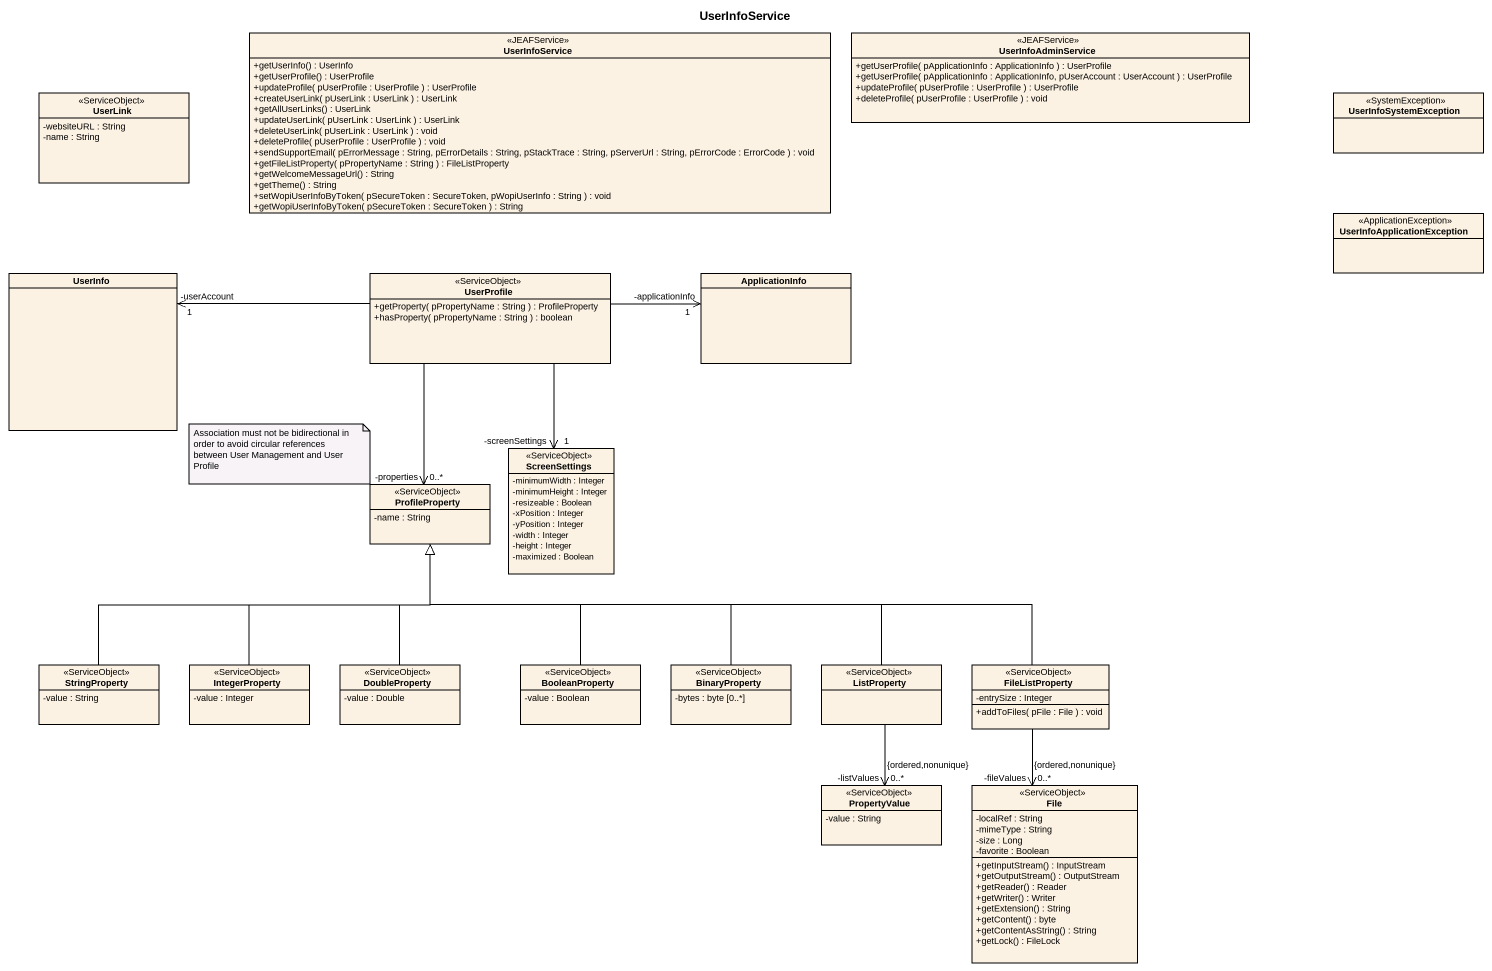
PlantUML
@startuml
title UserInfoService
hide circle
hide empty members
skinparam classAttributeIconSize 0
interface UserInfoService <<JEAFService>> {
  +getUserInfo() : UserInfo
  +getUserProfile() : UserProfile
  +updateProfile( pUserProfile : UserProfile ) : UserProfile
  +createUserLink( pUserLink : UserLink ) : UserLink
  +getAllUserLinks() : UserLink
  +updateUserLink( pUserLink : UserLink ) : UserLink
  +deleteUserLink( pUserLink : UserLink ) : void
  +deleteProfile( pUserProfile : UserProfile ) : void
  +sendSupportEmail( pErrorMessage : String, pErrorDetails : String, pStackTrace : String, pServerUrl : String, pErrorCode : ErrorCode ) : void
  +getFileListProperty( pPropertyName : String ) : FileListProperty
  +getWelcomeMessageUrl() : String
  +getTheme() : String
  +setWopiUserInfoByToken( pSecureToken : SecureToken, pWopiUserInfo : String ) : void
  +getWopiUserInfoByToken( pSecureToken : SecureToken ) : String
}
interface UserInfoAdminService <<JEAFService>> {
  +getUserProfile( pApplicationInfo : ApplicationInfo ) : UserProfile
  +getUserProfile( pApplicationInfo : ApplicationInfo, pUserAccount : UserAccount ) : UserProfile
  +updateProfile( pUserProfile : UserProfile ) : UserProfile
  +deleteProfile( pUserProfile : UserProfile ) : void
}
class UserLink <<ServiceObject>> {
  -websiteURL : String
  -name : String
}
class UserInfoSystemException <<SystemException>>
class UserInfoApplicationException <<ApplicationException>>
class UserInfo
class UserProfile <<ServiceObject>> {
  +getProperty( pPropertyName : String ) : ProfileProperty
  +hasProperty( pPropertyName : String ) : boolean
}
class ApplicationInfo
class ScreenSettings <<ServiceObject>> {
  -minimumWidth : Integer
  -minimumHeight : Integer
  -resizeable : Boolean
  -xPosition : Integer
  -yPosition : Integer
  -width : Integer
  -height : Integer
  -maximized : Boolean
}
class ProfileProperty <<ServiceObject>> {
  -name : String
}
class StringProperty <<ServiceObject>> {
  -value : String
}
class IntegerProperty <<ServiceObject>> {
  -value : Integer
}
class DoubleProperty <<ServiceObject>> {
  -value : Double
}
class BooleanProperty <<ServiceObject>> {
  -value : Boolean
}
class BinaryProperty <<ServiceObject>> {
  -bytes : byte [0..*]
}
class ListProperty <<ServiceObject>>
class FileListProperty <<ServiceObject>> {
  -entrySize : Integer
  +addToFiles( pFile : File ) : void
}
class PropertyValue <<ServiceObject>> {
  -value : String
}
class "File" as File_ <<ServiceObject>> {
  -localRef : String
  -mimeType : String
  -size : Long
  -favorite : Boolean
  +getInputStream() : InputStream
  +getOutputStream() : OutputStream
  +getReader() : Reader
  +getWriter() : Writer
  +getExtension() : String
  +getContent() : byte
  +getContentAsString() : String
  +getLock() : FileLock
}
UserProfile -left-> "-userAccount\n1" UserInfo
UserProfile -right-> "-applicationInfo\n1" ApplicationInfo
UserProfile --> "-screenSettings\n1" ScreenSettings
UserProfile --> "-properties\n0..*" ProfileProperty
StringProperty -right-|> ProfileProperty
IntegerProperty -up-|> ProfileProperty
DoubleProperty -up-|> ProfileProperty
BooleanProperty -up-|> ProfileProperty
BinaryProperty -up-|> ProfileProperty
ListProperty -left-|> ProfileProperty
ListProperty --> "0..*\n-listValues\n{ordered,nonunique}" PropertyValue
FileListProperty -left-|> ProfileProperty
FileListProperty --> "-fileValues\n0..*\n{ordered,nonunique}" File_
note as N1
  Association must not be bidirectional in order to avoid circular references between User Management and User Profile
end note
@enduml
